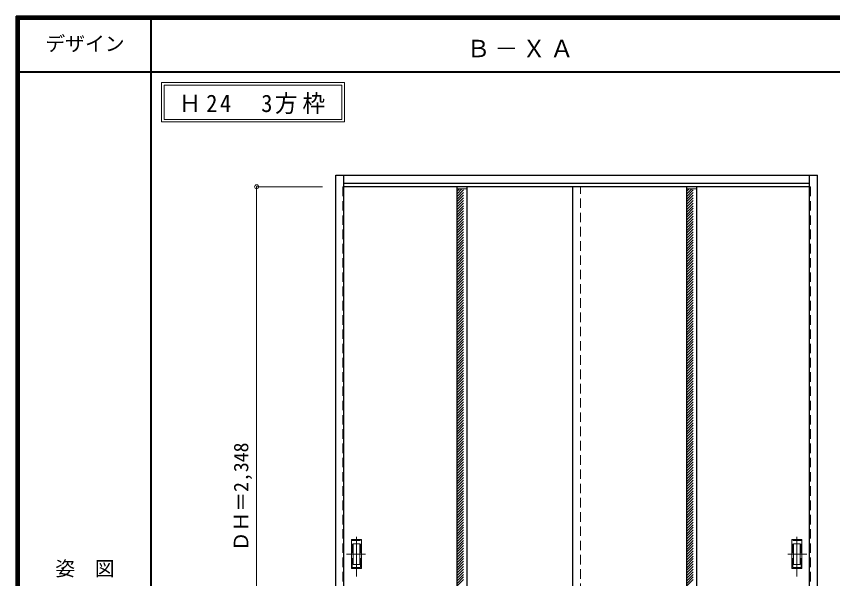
# Model space of a CAD drawing. Units: millimetres, scale not verified. Extents: x -6000 to 5700, y -4307 to 4260.
# Drawn here: x -6000 to -2909, y 2046 to 4175 of the extents above; entities that cross this region are included whole.
import ezdxf
from ezdxf.enums import TextEntityAlignment as Align

# ---------------------------------------------------------------- set-up
doc = ezdxf.new("R2010")
doc.units = ezdxf.units.MM
doc.header["$LTSCALE"] = 30
doc.header["$PDMODE"] = 32
doc.header["$PDSIZE"] = 15
doc.linetypes.add('CHAIN1', pattern=[8, 5, -1, 1, -1])
doc.linetypes.add('DASHED1', pattern=[1.8, 1.2, -0.6])
for name, color, linetype, lineweight in [('0-2_扉', 4, 'DASHED1', 9), ('0-3_仕上げ', 7, 'Continuous', 18), ('0-4_枠', 3, 'Continuous', 25), ('0-6_引手', 7, 'Continuous', 18), ('0-A_文字', 7, 'Continuous', 18), ('0-B_寸法', 4, 'Continuous', 9), ('0-C_ハッチ', 4, 'DASHED1', 9), ('F-1_枠', 6, 'Continuous', 40)]:
    doc.layers.add(name, color=color, linetype=linetype, lineweight=lineweight)
doc.layers.add('F-A_文字', color=7, linetype='Continuous')
doc.styles.add('ＭＳ ゴシック', font='')
doc.styles.get('ＭＳ ゴシック').set_extended_font_data('MS Gothic')

msp = doc.modelspace()

# ---------------------------------------------------------------- linework, layer by layer
at = {"layer": '0-2_扉'}
for p, q in [((-4760, 3529.5), (-4763, 3529.5)), ((-4763, 3529.5), (-4763, 1181.5)), ((-3863, 1181.5), (-3863, 3529.5)), ((-2996, 3529.5), (-2993, 3529.5)), ((-2993, 3529.5), (-2993, 1181.5))]:
    msp.add_line(p, q, dxfattribs=at)
at = {"layer": '0-2_扉', "color": 3, "linetype": 'Continuous', "lineweight": 25}
for p, q in [((-2996, 3529.5), (-4760, 3529.5)), ((-3893, 1181.5), (-3893, 3529.5))]:
    msp.add_line(p, q, dxfattribs=at)
at = {"layer": '0-3_仕上げ', "color": 3, "lineweight": 25}
for p, q in [((-4332, 3529.5), (-4332, 1181.5)), ((-4294, 3529.5), (-4294, 1181.5)), ((-3462, 3529.5), (-3462, 1181.5)), ((-3424, 3529.5), (-3424, 1181.5))]:
    msp.add_line(p, q, dxfattribs=at)
at = {"layer": '0-3_仕上げ'}
for p, q in [((-4332, 3521.5), (-4294, 3521.5)), ((-3462, 3521.5), (-3424, 3521.5))]:
    msp.add_line(p, q, dxfattribs=at)
at = {"layer": '0-4_枠'}
for p, q in [((-4790, 3573), (-2966, 3573)), ((-4790, 1173), (-4790, 3573)), ((-4760, 1173), (-4760, 3573)), ((-2996, 1182.04), (-2996, 3573)), ((-2966, 1173), (-2966, 3573)), ((-4760, 3543), (-2996, 3543))]:
    msp.add_line(p, q, dxfattribs=at)
at = {"layer": '0-6_引手', "linetype": 'CHAIN1'}
for p, q in [((-4712, 2053.77), (-4712, 2224.62)), ((-3044, 2053.77), (-3044, 2224.62)), ((-4750.07, 2139), (-4677.56, 2139)), ((-3005.93, 2139), (-3078.44, 2139))]:
    msp.add_line(p, q, dxfattribs=at)
at = {"layer": '0-6_引手'}
for p, q in [((-4731, 2194), (-4693, 2194)), ((-4731, 2084), (-4731, 2194)), ((-4724.5, 2178), (-4699.5, 2178)), ((-4724.5, 2100), (-4724.5, 2178)), ((-4699.5, 2100), (-4699.5, 2178)), ((-4693, 2084), (-4693, 2194)), ((-3025, 2194), (-3063, 2194)), ((-3063, 2084), (-3063, 2194)), ((-3031.5, 2178), (-3056.5, 2178)), ((-3056.5, 2100), (-3056.5, 2178)), ((-3031.5, 2100), (-3031.5, 2178)), ((-3025, 2084), (-3025, 2194)), ((-4731, 2084), (-4693, 2084)), ((-4724.5, 2100), (-4699.5, 2100)), ((-3025, 2084), (-3063, 2084)), ((-3031.5, 2100), (-3056.5, 2100))]:
    msp.add_line(p, q, dxfattribs=at)
at = {"layer": '0-6_引手', "linetype": 'DASHED1'}
for p, q in [((-4696, 2088), (-4696, 2190)), ((-3060, 2088), (-3060, 2190)), ((-4728, 2088), (-4696, 2088)), ((-3028, 2088), (-3060, 2088))]:
    msp.add_line(p, q, dxfattribs=at)
for points in [[(-4728, 2088), (-4728, 2190), (-4696, 2190)], [(-3028, 2088), (-3028, 2190), (-3060, 2190)]]:
    msp.add_lwpolyline(points, dxfattribs=at)
at = {"layer": '0-A_文字'}
for p, q in [((-5450, 3925), (-5450, 3775)), ((-5440, 3915), (-5440, 3785)), ((-5440, 3915), (-4767.38, 3915)), ((-4767.38, 3915), (-4767.38, 3785)), ((-5450, 3775), (-4757.38, 3775)), ((-5440, 3785), (-4767.38, 3785))]:
    msp.add_line(p, q, dxfattribs=at)
msp.add_lwpolyline([(-5450, 3925), (-4757.38, 3925), (-4757.38, 3775)], dxfattribs=at)
at = {"layer": '0-B_寸法'}
for q in [(-4840, 3529.5), (-5090, 1181.5)]:
    msp.add_line((-5090, 3529.5), q, dxfattribs=at)
at = {"layer": '0-B_寸法', "color": 7}
msp.add_point((-5090, 3529.5), dxfattribs=at)
at = {"layer": '0-C_ハッチ'}
for p, q in [((-4332, 3511.8), (-4322.3, 3521.5)), ((-4332, 3492), (-4302.5, 3521.5)), ((-4332, 3501.9), (-4312.4, 3521.5)), ((-4332, 3482.1), (-4294, 3520.1)), ((-4332, 3472.2), (-4294, 3510.2)), ((-4332, 3462.3), (-4294, 3500.3)), ((-3462, 3511.8), (-3452.3, 3521.5)), ((-3462, 3492), (-3432.5, 3521.5)), ((-3462, 3501.9), (-3442.4, 3521.5)), ((-3462, 3482.1), (-3424, 3520.1)), ((-3462, 3472.2), (-3424, 3510.2)), ((-3462, 3462.3), (-3424, 3500.3)), ((-4332, 3452.4), (-4294, 3490.4)), ((-4332, 3442.5), (-4294, 3480.5)), ((-4332, 3432.6), (-4294, 3470.6)), ((-3462, 3452.4), (-3424, 3490.4)), ((-3462, 3442.5), (-3424, 3480.5)), ((-3462, 3432.6), (-3424, 3470.6)), ((-4332, 3422.7), (-4294, 3460.7)), ((-4332, 3412.8), (-4294, 3450.8)), ((-4332, 3402.91), (-4294, 3440.91)), ((-3462, 3422.7), (-3424, 3460.7)), ((-3462, 3412.8), (-3424, 3450.8)), ((-3462, 3402.91), (-3424, 3440.91)), ((-4332, 3393.01), (-4294, 3431.01)), ((-4332, 3383.11), (-4294, 3421.11)), ((-4332, 3373.21), (-4294, 3411.21)), ((-4332, 3363.31), (-4294, 3401.31)), ((-3462, 3393.01), (-3424, 3431.01)), ((-3462, 3383.11), (-3424, 3421.11)), ((-3462, 3373.21), (-3424, 3411.21)), ((-3462, 3363.31), (-3424, 3401.31)), ((-4332, 3353.41), (-4294, 3391.41)), ((-4332, 3343.51), (-4294, 3381.51)), ((-4332, 3333.61), (-4294, 3371.61)), ((-3462, 3353.41), (-3424, 3391.41)), ((-3462, 3343.51), (-3424, 3381.51)), ((-3462, 3333.61), (-3424, 3371.61)), ((-4332, 3323.71), (-4294, 3361.71)), ((-4332, 3313.81), (-4294, 3351.81)), ((-4332, 3303.91), (-4294, 3341.91)), ((-3462, 3323.71), (-3424, 3361.71)), ((-3462, 3313.81), (-3424, 3351.81)), ((-3462, 3303.91), (-3424, 3341.91)), ((-4332, 3294.01), (-4294, 3332.01)), ((-4332, 3284.11), (-4294, 3322.11)), ((-4332, 3274.21), (-4294, 3312.21)), ((-3462, 3294.01), (-3424, 3332.01)), ((-3462, 3284.11), (-3424, 3322.11)), ((-3462, 3274.21), (-3424, 3312.21)), ((-4332, 3264.31), (-4294, 3302.31)), ((-4332, 3254.41), (-4294, 3292.41)), ((-4332, 3244.51), (-4294, 3282.51)), ((-3462, 3264.31), (-3424, 3302.31)), ((-3462, 3254.41), (-3424, 3292.41)), ((-3462, 3244.51), (-3424, 3282.51)), ((-4332, 3234.61), (-4294, 3272.61)), ((-4332, 3224.71), (-4294, 3262.71)), ((-4332, 3214.81), (-4294, 3252.81)), ((-3462, 3234.61), (-3424, 3272.61)), ((-3462, 3224.71), (-3424, 3262.71)), ((-3462, 3214.81), (-3424, 3252.81)), ((-4332, 3204.92), (-4294, 3242.92)), ((-4332, 3195.02), (-4294, 3233.02)), ((-4332, 3185.12), (-4294, 3223.12)), ((-3462, 3204.92), (-3424, 3242.92)), ((-3462, 3195.02), (-3424, 3233.02)), ((-3462, 3185.12), (-3424, 3223.12)), ((-4332, 3175.22), (-4294, 3213.22)), ((-4332, 3165.32), (-4294, 3203.32)), ((-4332, 3155.42), (-4294, 3193.42)), ((-3462, 3175.22), (-3424, 3213.22)), ((-3462, 3165.32), (-3424, 3203.32)), ((-3462, 3155.42), (-3424, 3193.42)), ((-4332, 3145.52), (-4294, 3183.52)), ((-4332, 3135.62), (-4294, 3173.62)), ((-4332, 3125.72), (-4294, 3163.72)), ((-4332, 3115.82), (-4294, 3153.82)), ((-3462, 3145.52), (-3424, 3183.52)), ((-3462, 3135.62), (-3424, 3173.62)), ((-3462, 3125.72), (-3424, 3163.72)), ((-3462, 3115.82), (-3424, 3153.82)), ((-4332, 3105.92), (-4294, 3143.92)), ((-4332, 3096.02), (-4294, 3134.02)), ((-4332, 3086.12), (-4294, 3124.12)), ((-3462, 3105.92), (-3424, 3143.92)), ((-3462, 3096.02), (-3424, 3134.02)), ((-3462, 3086.12), (-3424, 3124.12)), ((-4332, 3076.22), (-4294, 3114.22)), ((-4332, 3066.32), (-4294, 3104.32)), ((-4332, 3056.42), (-4294, 3094.42)), ((-3462, 3076.22), (-3424, 3114.22)), ((-3462, 3066.32), (-3424, 3104.32)), ((-3462, 3056.42), (-3424, 3094.42)), ((-4332, 3046.52), (-4294, 3084.52)), ((-4332, 3036.62), (-4294, 3074.62)), ((-4332, 3026.72), (-4294, 3064.72)), ((-3462, 3046.52), (-3424, 3084.52)), ((-3462, 3036.62), (-3424, 3074.62)), ((-3462, 3026.72), (-3424, 3064.72)), ((-4332, 3016.82), (-4294, 3054.82)), ((-4332, 3006.93), (-4294, 3044.93)), ((-4332, 2997.03), (-4294, 3035.03)), ((-3462, 3016.82), (-3424, 3054.82)), ((-3462, 3006.93), (-3424, 3044.93)), ((-3462, 2997.03), (-3424, 3035.03)), ((-4332, 2987.13), (-4294, 3025.13)), ((-4332, 2977.23), (-4294, 3015.23)), ((-4332, 2967.33), (-4294, 3005.33)), ((-3462, 2987.13), (-3424, 3025.13)), ((-3462, 2977.23), (-3424, 3015.23)), ((-3462, 2967.33), (-3424, 3005.33)), ((-4332, 2957.43), (-4294, 2995.43)), ((-4332, 2947.53), (-4294, 2985.53)), ((-4332, 2937.63), (-4294, 2975.63)), ((-3462, 2957.43), (-3424, 2995.43)), ((-3462, 2947.53), (-3424, 2985.53)), ((-3462, 2937.63), (-3424, 2975.63)), ((-4332, 2927.73), (-4294, 2965.73)), ((-4332, 2917.83), (-4294, 2955.83)), ((-4332, 2907.93), (-4294, 2945.93)), ((-3462, 2927.73), (-3424, 2965.73)), ((-3462, 2917.83), (-3424, 2955.83)), ((-3462, 2907.93), (-3424, 2945.93)), ((-4332, 2898.03), (-4294, 2936.03)), ((-4332, 2888.13), (-4294, 2926.13)), ((-4332, 2878.23), (-4294, 2916.23)), ((-4332, 2868.33), (-4294, 2906.33)), ((-3462, 2898.03), (-3424, 2936.03)), ((-3462, 2888.13), (-3424, 2926.13)), ((-3462, 2878.23), (-3424, 2916.23)), ((-3462, 2868.33), (-3424, 2906.33)), ((-4332, 2858.43), (-4294, 2896.43)), ((-4332, 2848.53), (-4294, 2886.53)), ((-4332, 2838.63), (-4294, 2876.63)), ((-3462, 2858.43), (-3424, 2896.43)), ((-3462, 2848.53), (-3424, 2886.53)), ((-3462, 2838.63), (-3424, 2876.63)), ((-4332, 2828.73), (-4294, 2866.73)), ((-4332, 2818.83), (-4294, 2856.83)), ((-4332, 2808.94), (-4294, 2846.94)), ((-3462, 2828.73), (-3424, 2866.73)), ((-3462, 2818.83), (-3424, 2856.83)), ((-3462, 2808.94), (-3424, 2846.94)), ((-4332, 2799.04), (-4294, 2837.04)), ((-4332, 2789.14), (-4294, 2827.14)), ((-4332, 2779.24), (-4294, 2817.24)), ((-3462, 2799.04), (-3424, 2837.04)), ((-3462, 2789.14), (-3424, 2827.14)), ((-3462, 2779.24), (-3424, 2817.24)), ((-4332, 2769.34), (-4294, 2807.34)), ((-4332, 2759.44), (-4294, 2797.44)), ((-4332, 2749.54), (-4294, 2787.54)), ((-3462, 2769.34), (-3424, 2807.34)), ((-3462, 2759.44), (-3424, 2797.44)), ((-3462, 2749.54), (-3424, 2787.54)), ((-4332, 2739.64), (-4294, 2777.64)), ((-4332, 2729.74), (-4294, 2767.74)), ((-4332, 2719.84), (-4294, 2757.84)), ((-3462, 2739.64), (-3424, 2777.64)), ((-3462, 2729.74), (-3424, 2767.74)), ((-3462, 2719.84), (-3424, 2757.84)), ((-4332, 2709.94), (-4294, 2747.94)), ((-4332, 2700.04), (-4294, 2738.04)), ((-4332, 2690.14), (-4294, 2728.14)), ((-3462, 2709.94), (-3424, 2747.94)), ((-3462, 2700.04), (-3424, 2738.04)), ((-3462, 2690.14), (-3424, 2728.14)), ((-4332, 2680.24), (-4294, 2718.24)), ((-4332, 2670.34), (-4294, 2708.34)), ((-4332, 2660.44), (-4294, 2698.44)), ((-3462, 2680.24), (-3424, 2718.24)), ((-3462, 2670.34), (-3424, 2708.34)), ((-3462, 2660.44), (-3424, 2698.44)), ((-4332, 2650.54), (-4294, 2688.54)), ((-4332, 2640.64), (-4294, 2678.64)), ((-4332, 2630.74), (-4294, 2668.74)), ((-4332, 2620.84), (-4294, 2658.84)), ((-3462, 2650.54), (-3424, 2688.54)), ((-3462, 2640.64), (-3424, 2678.64)), ((-3462, 2630.74), (-3424, 2668.74)), ((-3462, 2620.84), (-3424, 2658.84)), ((-4332, 2610.95), (-4294, 2648.95)), ((-4332, 2601.05), (-4294, 2639.05)), ((-4332, 2591.15), (-4294, 2629.15)), ((-3462, 2610.95), (-3424, 2648.95)), ((-3462, 2601.05), (-3424, 2639.05)), ((-3462, 2591.15), (-3424, 2629.15)), ((-4332, 2581.25), (-4294, 2619.25)), ((-4332, 2571.35), (-4294, 2609.35)), ((-4332, 2561.45), (-4294, 2599.45)), ((-3462, 2581.25), (-3424, 2619.25)), ((-3462, 2571.35), (-3424, 2609.35)), ((-3462, 2561.45), (-3424, 2599.45)), ((-4332, 2551.55), (-4294, 2589.55)), ((-4332, 2541.65), (-4294, 2579.65)), ((-4332, 2531.75), (-4294, 2569.75)), ((-3462, 2551.55), (-3424, 2589.55)), ((-3462, 2541.65), (-3424, 2579.65)), ((-3462, 2531.75), (-3424, 2569.75)), ((-4332, 2521.85), (-4294, 2559.85)), ((-4332, 2511.95), (-4294, 2549.95)), ((-4332, 2502.05), (-4294, 2540.05)), ((-3462, 2521.85), (-3424, 2559.85)), ((-3462, 2511.95), (-3424, 2549.95)), ((-3462, 2502.05), (-3424, 2540.05)), ((-4332, 2492.15), (-4294, 2530.15)), ((-4332, 2482.25), (-4294, 2520.25)), ((-4332, 2472.35), (-4294, 2510.35)), ((-3462, 2492.15), (-3424, 2530.15)), ((-3462, 2482.25), (-3424, 2520.25)), ((-3462, 2472.35), (-3424, 2510.35)), ((-4332, 2462.45), (-4294, 2500.45)), ((-4332, 2452.55), (-4294, 2490.55)), ((-4332, 2442.65), (-4294, 2480.65)), ((-3462, 2462.45), (-3424, 2500.45)), ((-3462, 2452.55), (-3424, 2490.55)), ((-3462, 2442.65), (-3424, 2480.65)), ((-4332, 2432.75), (-4294, 2470.75)), ((-4332, 2422.86), (-4294, 2460.86)), ((-4332, 2412.96), (-4294, 2450.96)), ((-3462, 2432.75), (-3424, 2470.75)), ((-3462, 2422.86), (-3424, 2460.86)), ((-3462, 2412.96), (-3424, 2450.96)), ((-4332, 2403.06), (-4294, 2441.06)), ((-4332, 2393.16), (-4294, 2431.16)), ((-4332, 2383.26), (-4294, 2421.26)), ((-3462, 2403.06), (-3424, 2441.06)), ((-3462, 2393.16), (-3424, 2431.16)), ((-3462, 2383.26), (-3424, 2421.26)), ((-4332, 2373.36), (-4294, 2411.36)), ((-4332, 2363.46), (-4294, 2401.46)), ((-4332, 2353.56), (-4294, 2391.56)), ((-4332, 2343.66), (-4294, 2381.66)), ((-3462, 2373.36), (-3424, 2411.36)), ((-3462, 2363.46), (-3424, 2401.46)), ((-3462, 2353.56), (-3424, 2391.56)), ((-3462, 2343.66), (-3424, 2381.66)), ((-4332, 2333.76), (-4294, 2371.76)), ((-4332, 2323.86), (-4294, 2361.86)), ((-4332, 2313.96), (-4294, 2351.96)), ((-3462, 2333.76), (-3424, 2371.76)), ((-3462, 2323.86), (-3424, 2361.86)), ((-3462, 2313.96), (-3424, 2351.96)), ((-4332, 2304.06), (-4294, 2342.06)), ((-4332, 2294.16), (-4294, 2332.16)), ((-4332, 2284.26), (-4294, 2322.26)), ((-3462, 2304.06), (-3424, 2342.06)), ((-3462, 2294.16), (-3424, 2332.16)), ((-3462, 2284.26), (-3424, 2322.26)), ((-4332, 2274.36), (-4294, 2312.36)), ((-4332, 2264.46), (-4294, 2302.46)), ((-4332, 2254.56), (-4294, 2292.56)), ((-3462, 2274.36), (-3424, 2312.36)), ((-3462, 2264.46), (-3424, 2302.46)), ((-3462, 2254.56), (-3424, 2292.56)), ((-4332, 2244.66), (-4294, 2282.66)), ((-4332, 2234.76), (-4294, 2272.76)), ((-4332, 2224.87), (-4294, 2262.87)), ((-3462, 2244.66), (-3424, 2282.66)), ((-3462, 2234.76), (-3424, 2272.76)), ((-3462, 2224.87), (-3424, 2262.87)), ((-4332, 2214.97), (-4294, 2252.97)), ((-4332, 2205.07), (-4294, 2243.07)), ((-4332, 2195.17), (-4294, 2233.17)), ((-3462, 2214.97), (-3424, 2252.97)), ((-3462, 2205.07), (-3424, 2243.07)), ((-3462, 2195.17), (-3424, 2233.17)), ((-4332, 2185.27), (-4294, 2223.27)), ((-4332, 2175.37), (-4294, 2213.37)), ((-4332, 2165.47), (-4294, 2203.47)), ((-3462, 2185.27), (-3424, 2223.27)), ((-3462, 2175.37), (-3424, 2213.37)), ((-3462, 2165.47), (-3424, 2203.47)), ((-4332, 2155.57), (-4294, 2193.57)), ((-4332, 2145.67), (-4294, 2183.67)), ((-4332, 2135.77), (-4294, 2173.77)), ((-3462, 2155.57), (-3424, 2193.57)), ((-3462, 2145.67), (-3424, 2183.67)), ((-3462, 2135.77), (-3424, 2173.77)), ((-4332, 2125.87), (-4294, 2163.87)), ((-4332, 2115.97), (-4294, 2153.97)), ((-4332, 2106.07), (-4294, 2144.07)), ((-4332, 2096.17), (-4294, 2134.17)), ((-3462, 2125.87), (-3424, 2163.87)), ((-3462, 2115.97), (-3424, 2153.97)), ((-3462, 2106.07), (-3424, 2144.07)), ((-3462, 2096.17), (-3424, 2134.17)), ((-4332, 2086.27), (-4294, 2124.27)), ((-4332, 2076.37), (-4294, 2114.37)), ((-4332, 2066.47), (-4294, 2104.47)), ((-3462, 2086.27), (-3424, 2124.27)), ((-3462, 2076.37), (-3424, 2114.37)), ((-3462, 2066.47), (-3424, 2104.47)), ((-4332, 2056.57), (-4294, 2094.57)), ((-4332, 2046.67), (-4294, 2084.67)), ((-4332, 2036.77), (-4294, 2074.77)), ((-3462, 2056.57), (-3424, 2094.57)), ((-3462, 2046.67), (-3424, 2084.67)), ((-3462, 2036.77), (-3424, 2074.77)), ((-4332, 2026.88), (-4294, 2064.88)), ((-4332, 2016.98), (-4294, 2054.98)), ((-3462, 2026.88), (-3424, 2064.88)), ((-3462, 2016.98), (-3424, 2054.98))]:
    msp.add_line(p, q, dxfattribs=at)
at = {"layer": 'F-1_枠'}
for p, q in [((-6000, 4175), (5700, 4175)), ((-6000, 4175), (-6000, -4205)), ((-5995, 4175), (-5995, -4205)), ((-5990, 4175), (-5990, -4205)), ((-5490, 4175), (-5490, -3790)), ((-6000, 4170), (5700, 4170)), ((-6000, 4165), (5700, 4165)), ((-6000, 3965), (5700, 3965))]:
    msp.add_line(p, q, dxfattribs=at)

# ---------------------------------------------------------------- texts
at = {"layer": '0-A_文字', "char_height": 65.98, "attachment_point": 7, "style": 'ＭＳ ゴシック'}
for s, insert in [('\\T1.17;Ｂ－ＸＡ', (-4295, 4020)), ('\\T1.22;\\W0.95;Ｈ24\u30003方枠', (-5385.34, 3805))]:
    msp.add_mtext(s, dxfattribs=dict(at, insert=insert))
at = {"layer": '0-B_寸法', "color": 7, "style": 'ＭＳ ゴシック'}
msp.add_text('ＤＨ＝2,348', height=54.99, rotation=90, dxfattribs=at).set_placement((-5105, 2149.25), align=Align.BOTTOM_LEFT)
at = {"layer": 'F-A_文字', "style": 'ＭＳ ゴシック'}
for s, p in [('デザイン', (-5890, 4027.5)), ('姿\u3000図', (-5852.5, 2040.25))]:
    msp.add_text(s, height=54.99, dxfattribs=at).set_placement(p, align=Align.BOTTOM_LEFT)

doc.saveas('drawing.dxf')
